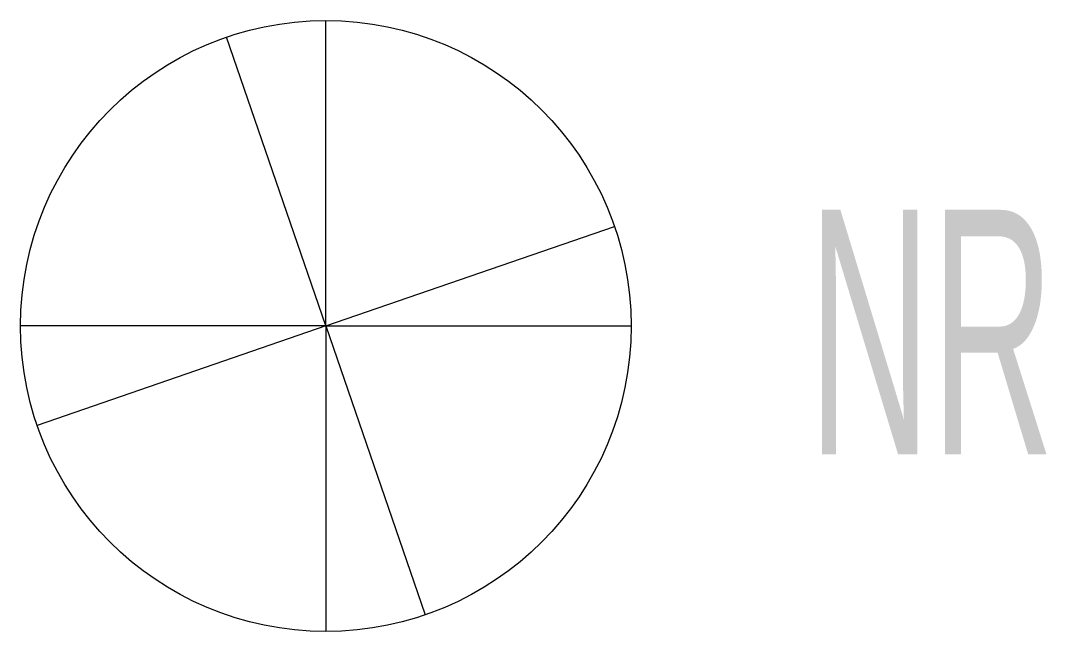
# Model space of a CAD drawing. Header units: millimetres. Extents: x 104 to 860, y -206 to 244.
import ezdxf

# ---------------------------------------------------------------- set-up
doc = ezdxf.new("R2010")
doc.units = ezdxf.units.MM
doc.header["$LTSCALE"] = 0.25
doc.layers.get('0').update_dxf_attribs({"color": 252})
doc.styles.add('Opisest3', font='arial.ttf', dxfattribs={"width": 0.5})

msp = doc.modelspace()

# ---------------------------------------------------------------- linework, layer by layer
for q in [(328.79, 243.76), (255.65, 231.54), (541.46, 92), (103.89, 18.87), (116.12, -54.27), (553.68, 18.87), (328.79, -206.03), (401.92, -193.8)]:
    msp.add_line((328.79, 18.87), q)
msp.add_circle((328.79, 18.87), 224.89)

# ---------------------------------------------------------------- texts
at = {"style": 'Opisest3', "width": 0.5, "flags": 8}
msp.add_attdef('NR', (683.86, -75.59), 'xx', height=180, dxfattribs=at)

doc.saveas('drawing.dxf')
